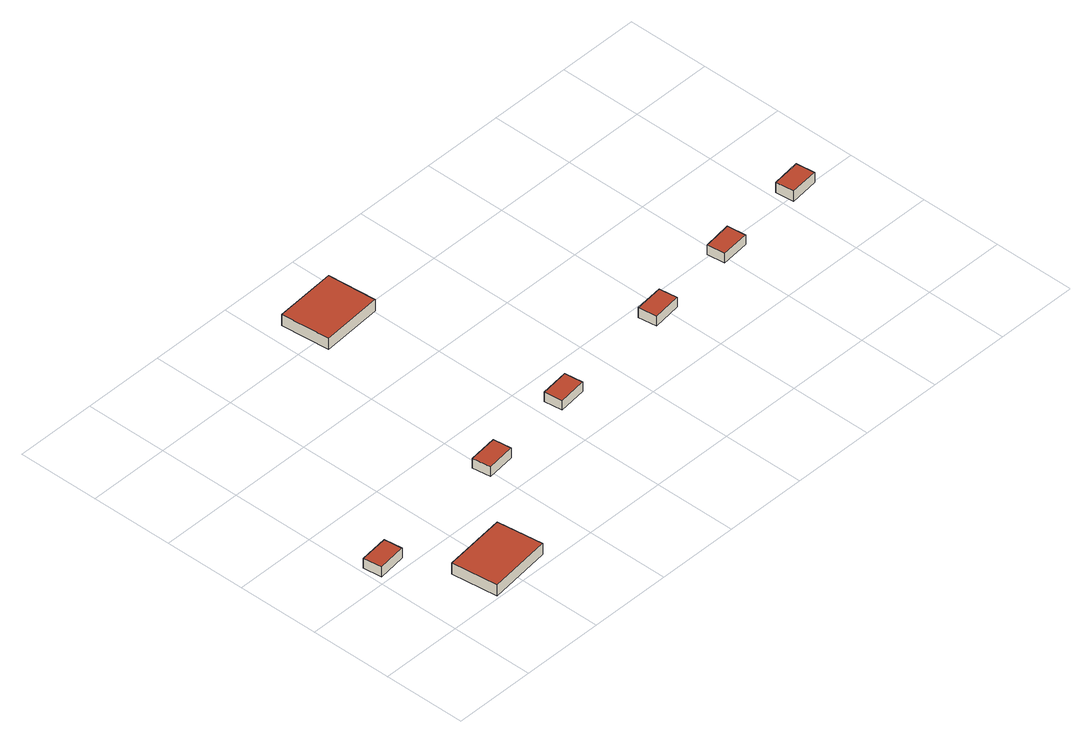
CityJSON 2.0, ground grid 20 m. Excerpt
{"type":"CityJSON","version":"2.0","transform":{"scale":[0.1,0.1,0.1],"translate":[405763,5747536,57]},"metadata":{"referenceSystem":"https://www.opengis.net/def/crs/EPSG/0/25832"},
"CityObjects":{
"building1":{"type":"Building","attributes":{"Gemeindeschluessel":"05515000","Geometrietyp2DReferenz":"3000","function":"31001_3070","roofType":"1000","measuredHeight":2.56},"geometry":[{"type":"Solid","lod":"2","boundaries":[[[[0,1,2,3]],[[4,5,1,0]],[[6,7,5,4]],[[3,2,7,6]],[[4,0,3,6]],[[1,5,7,2]]]],"semantics":{"surfaces":[{"type":"WallSurface"},{"type":"RoofSurface"},{"type":"GroundSurface"}],"values":[[0,0,0,0,1,2]]}}]},
"building2":{"type":"Building","attributes":{"Gemeindeschluessel":"05515000","Geometrietyp2DReferenz":"3000","function":"31001_3070","roofType":"1000","measuredHeight":2.92},"geometry":[{"type":"Solid","lod":"2","boundaries":[[[[8,9,10,11]],[[12,13,9,8]],[[14,15,13,12]],[[11,10,15,14]],[[12,8,11,14]],[[9,13,15,10]]]],"semantics":{"surfaces":[{"type":"WallSurface"},{"type":"RoofSurface"},{"type":"GroundSurface"}],"values":[[0,0,0,0,1,2]]}}]},
"building3":{"type":"Building","attributes":{"Gemeindeschluessel":"05515000","Geometrietyp2DReferenz":"3000","function":"31001_3070","roofType":"1000","measuredHeight":2.54},"geometry":[{"type":"Solid","lod":"2","boundaries":[[[[16,17,18,19]],[[20,21,17,16]],[[22,23,21,20]],[[19,18,23,22]],[[20,16,19,22]],[[17,21,23,18]]]],"semantics":{"surfaces":[{"type":"WallSurface"},{"type":"RoofSurface"},{"type":"GroundSurface"}],"values":[[0,0,0,0,1,2]]}}]},
"building4":{"type":"Building","attributes":{"Gemeindeschluessel":"05515000","Geometrietyp2DReferenz":"3000","function":"31001_3070","roofType":"1000","measuredHeight":2.49},"geometry":[{"type":"Solid","lod":"2","boundaries":[[[[24,25,26,27]],[[28,29,25,24]],[[30,31,29,28]],[[27,26,31,30]],[[28,24,27,30]],[[25,29,31,26]]]],"semantics":{"surfaces":[{"type":"WallSurface"},{"type":"RoofSurface"},{"type":"GroundSurface"}],"values":[[0,0,0,0,1,2]]}}]},
"building5":{"type":"Building","attributes":{"Gemeindeschluessel":"05515000","Geometrietyp2DReferenz":"3000","function":"31001_3070","roofType":"1000","measuredHeight":3.02},"geometry":[{"type":"Solid","lod":"2","boundaries":[[[[32,33,34,35]],[[36,37,33,32]],[[38,39,37,36]],[[35,34,39,38]],[[36,32,35,38]],[[33,37,39,34]]]],"semantics":{"surfaces":[{"type":"WallSurface"},{"type":"RoofSurface"},{"type":"GroundSurface"}],"values":[[0,0,0,0,1,2]]}}]},
"building6":{"type":"Building","attributes":{"Gemeindeschluessel":"05515000","Geometrietyp2DReferenz":"3000","function":"31001_3070","roofType":"1000","measuredHeight":2.59},"geometry":[{"type":"Solid","lod":"2","boundaries":[[[[40,41,42,43]],[[44,45,41,40]],[[46,47,45,44]],[[43,42,47,46]],[[44,40,43,46]],[[41,45,47,42]]]],"semantics":{"surfaces":[{"type":"WallSurface"},{"type":"RoofSurface"},{"type":"GroundSurface"}],"values":[[0,0,0,0,1,2]]}}]},
"building7":{"type":"Building","attributes":{"Gemeindeschluessel":"05515000","Geometrietyp2DReferenz":"3000","function":"31001_3070","roofType":"1000","measuredHeight":2.58},"geometry":[{"type":"Solid","lod":"2","boundaries":[[[[48,49,50,51]],[[52,53,49,48]],[[54,55,53,52]],[[51,50,55,54]],[[52,48,51,54]],[[49,53,55,50]]]],"semantics":{"surfaces":[{"type":"WallSurface"},{"type":"RoofSurface"},{"type":"GroundSurface"}],"values":[[0,0,0,0,1,2]]}}]},
"building8":{"type":"Building","attributes":{"Gemeindeschluessel":"05515000","Geometrietyp2DReferenz":"3000","function":"31001_3070","roofType":"1000","measuredHeight":2.68},"geometry":[{"type":"Solid","lod":"2","boundaries":[[[[56,57,58,59]],[[60,61,57,56]],[[62,63,61,60]],[[59,58,63,62]],[[60,56,59,62]],[[57,61,63,58]]]],"semantics":{"surfaces":[{"type":"WallSurface"},{"type":"RoofSurface"},{"type":"GroundSurface"}],"values":[[0,0,0,0,1,2]]}}]}
},
"vertices":[
[14,214,33],[14,214,7],[84,223,7],[84,223,33],[8,259,33],[8,259,7],[79,267,33],[79,267,7],
[129,4,36],[129,4,7],[284,23,7],[284,23,36],[116,117,36],[116,117,7],[270,135,36],[270,135,7],
[388,262,32],[388,262,6],[458,271,6],[458,271,32],[382,307,32],[382,307,6],[453,315,32],[453,315,6],
[634,295,31],[634,295,6],[704,303,6],[704,303,31],[629,339,31],[629,339,6],[699,348,31],[699,348,6],
[449,762,39],[449,762,9],[599,774,9],[599,774,39],[439,881,39],[439,881,9],[590,893,39],[590,893,9],
[952,331,31],[952,331,5],[1023,340,5],[1023,340,31],[947,376,31],[947,376,5],[1017,384,31],[1017,384,5],
[1186,361,31],[1186,361,6],[1256,369,6],[1256,369,31],[1181,405,31],[1181,405,6],[1251,414,31],[1251,414,6],
[1420,389,31],[1420,389,4],[1490,397,4],[1490,397,31],[1415,434,31],[1415,434,4],[1485,442,31],[1485,442,4]
]}
